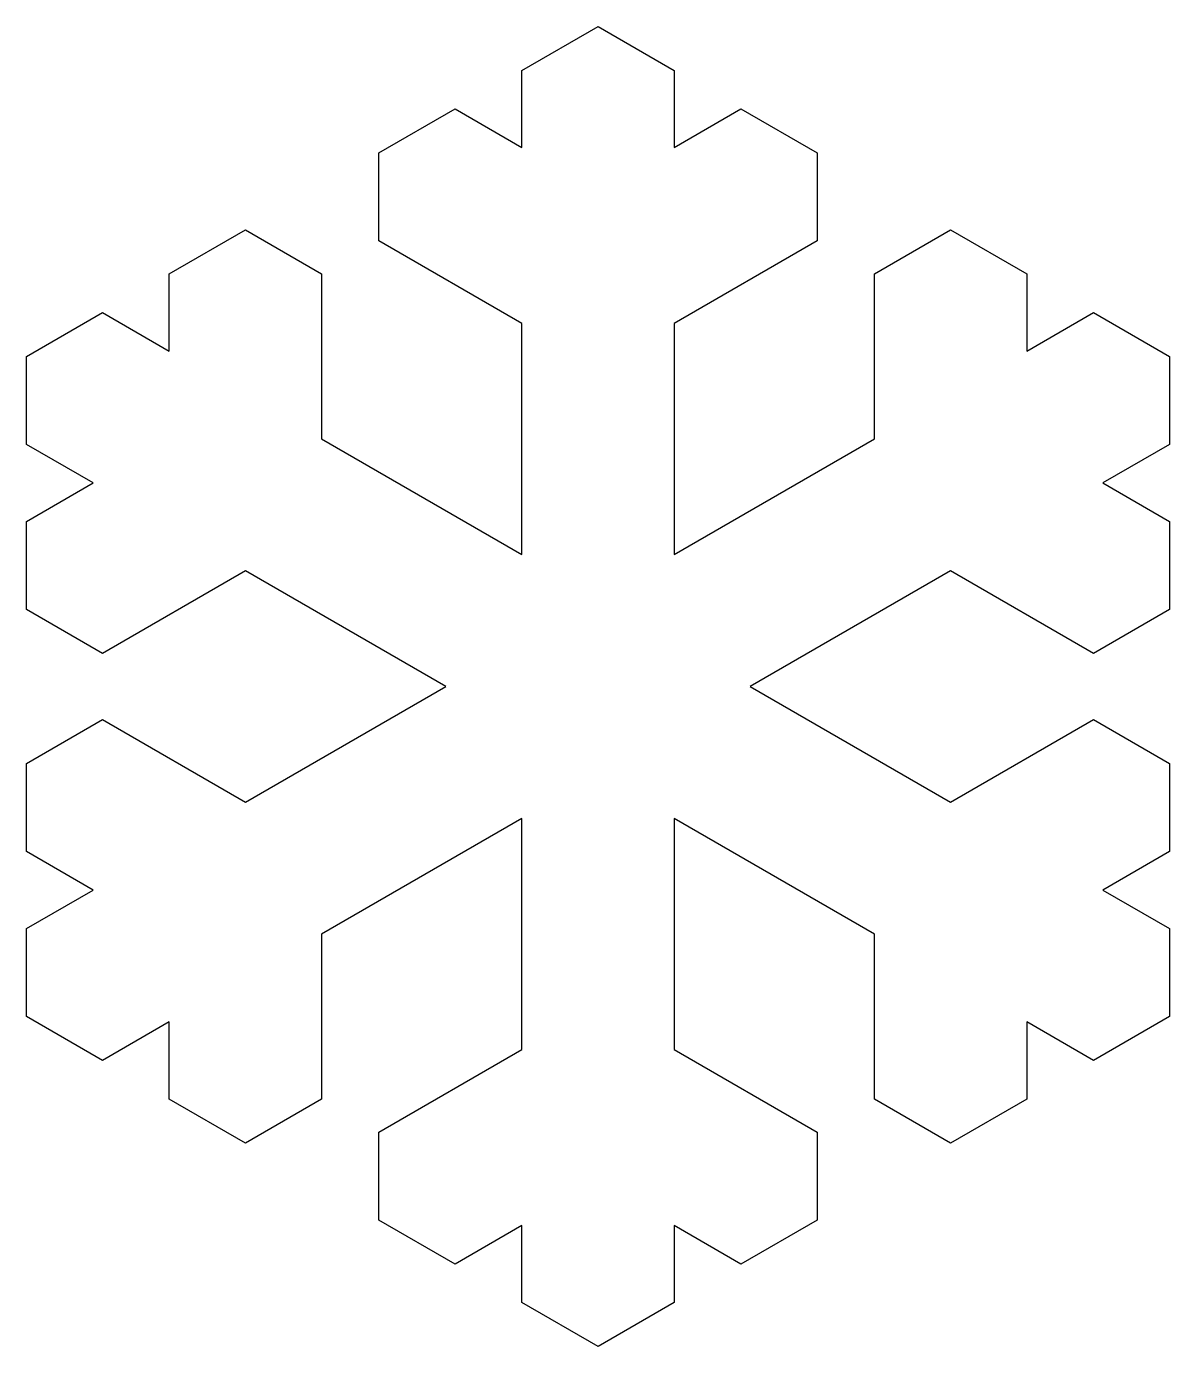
# Model space of a CAD drawing. Extents: x -123 to 123, y 118 to 402.
import ezdxf

# ---------------------------------------------------------------- set-up
doc = ezdxf.new("R2010")
doc.units = 0
doc.header["$LTSCALE"] = 25
doc.linetypes.add('AUSGEZOGEN', pattern=[0])
doc.layers.get('0').update_dxf_attribs({"linetype": 'AUSGEZOGEN'})

msp = doc.modelspace()

# ---------------------------------------------------------------- linework, layer by layer
for p, q in [((-16.4201, 392.635), (0, 402.1152)), ((0, 402.1152), (16.4201, 392.635)), ((-16.4201, 376.0185), (-16.4201, 392.635)), ((16.4201, 392.635), (16.4201, 376.0185)), ((-47.2306, 374.8466), (-30.8105, 384.3268)), ((-30.8105, 384.3268), (-16.4201, 376.0185)), ((16.4201, 376.0185), (30.8105, 384.3268)), ((30.8105, 384.3268), (47.2306, 374.8466)), ((-47.2306, 355.8863), (-47.2306, 374.8466)), ((47.2306, 374.8466), (47.2306, 355.8863)), ((-92.4315, 348.7499), (-76.0114, 358.2301)), ((-76.0114, 358.2301), (-59.5913, 348.7499)), ((-16.4201, 338.0978), (-47.2306, 355.8863)), ((47.2306, 355.8863), (16.4201, 338.0978)), ((59.5913, 348.7499), (76.0114, 358.2301)), ((76.0114, 358.2301), (92.4315, 348.7499)), ((-92.4315, 332.1333), (-92.4315, 348.7499)), ((-59.5913, 348.7499), (-59.5913, 313.173)), ((59.5913, 313.173), (59.5913, 348.7499)), ((92.4315, 348.7499), (92.4315, 332.1333)), ((-123.242, 330.9614), (-106.8219, 340.4416)), ((-106.8219, 340.4416), (-92.4315, 332.1333)), ((92.4315, 332.1333), (106.8219, 340.4416)), ((106.8219, 340.4416), (123.242, 330.9614)), ((-16.4201, 288.2481), (-16.4201, 338.0978)), ((16.4201, 338.0978), (16.4201, 288.2481)), ((-123.242, 312.0011), (-123.242, 330.9614)), ((123.242, 330.9614), (123.242, 312.0011)), ((-59.5913, 313.173), (-16.4201, 288.2481)), ((16.4201, 288.2481), (59.5913, 313.173)), ((-108.8516, 303.6928), (-123.242, 312.0011)), ((123.242, 312.0011), (108.8516, 303.6928)), ((-123.242, 295.3845), (-108.8516, 303.6928)), ((108.8516, 303.6928), (123.242, 295.3845)), ((-123.242, 276.4242), (-123.242, 295.3845)), ((123.242, 295.3845), (123.242, 276.4242)), ((-76.0114, 284.7325), (-106.8219, 266.944)), ((-32.8402, 259.8076), (-76.0114, 284.7325)), ((76.0114, 284.7325), (32.8402, 259.8076)), ((106.8219, 266.944), (76.0114, 284.7325)), ((-106.8219, 266.944), (-123.242, 276.4242)), ((123.242, 276.4242), (106.8219, 266.944)), ((-76.0114, 234.8828), (-32.8402, 259.8076)), ((32.8402, 259.8076), (76.0114, 234.8828)), ((-123.242, 243.191), (-106.8219, 252.6712)), ((-106.8219, 252.6712), (-76.0114, 234.8828)), ((76.0114, 234.8828), (106.8219, 252.6712)), ((106.8219, 252.6712), (123.242, 243.191)), ((-123.242, 224.2307), (-123.242, 243.191)), ((123.242, 243.191), (123.242, 224.2307)), ((-16.4201, 231.3671), (-59.5913, 206.4423)), ((-16.4201, 181.5174), (-16.4201, 231.3671)), ((59.5913, 206.4423), (16.4201, 231.3671)), ((16.4201, 231.3671), (16.4201, 181.5174)), ((-108.8516, 215.9225), (-123.242, 224.2307)), ((123.242, 224.2307), (108.8516, 215.9225)), ((-123.242, 207.6141), (-108.8516, 215.9225)), ((108.8516, 215.9225), (123.242, 207.6141)), ((-123.242, 188.6538), (-123.242, 207.6141)), ((-59.5913, 206.4423), (-59.5913, 170.8654)), ((59.5913, 170.8654), (59.5913, 206.4423)), ((123.242, 207.6141), (123.242, 188.6538)), ((-106.8219, 179.1736), (-123.242, 188.6538)), ((123.242, 188.6538), (106.8219, 179.1736)), ((-92.4315, 187.482), (-106.8219, 179.1736)), ((-92.4315, 170.8654), (-92.4315, 187.482)), ((106.8219, 179.1736), (92.4315, 187.482)), ((92.4315, 187.482), (92.4315, 170.8654)), ((-47.2306, 163.729), (-16.4201, 181.5174)), ((16.4201, 181.5174), (47.2306, 163.729)), ((-76.0114, 161.3852), (-92.4315, 170.8654)), ((-59.5913, 170.8654), (-76.0114, 161.3852)), ((76.0114, 161.3852), (59.5913, 170.8654)), ((92.4315, 170.8654), (76.0114, 161.3852)), ((-47.2306, 144.7687), (-47.2306, 163.729)), ((47.2306, 163.729), (47.2306, 144.7687)), ((-30.8105, 135.2885), (-47.2306, 144.7687)), ((-16.4201, 143.5967), (-30.8105, 135.2885)), ((-16.4201, 126.9802), (-16.4201, 143.5967)), ((30.8105, 135.2885), (16.4201, 143.5967)), ((16.4201, 143.5967), (16.4201, 126.9802)), ((47.2306, 144.7687), (30.8105, 135.2885)), ((0, 117.5), (-16.4201, 126.9802)), ((16.4201, 126.9802), (0, 117.5))]:
    msp.add_line(p, q)

doc.saveas('drawing.dxf')
